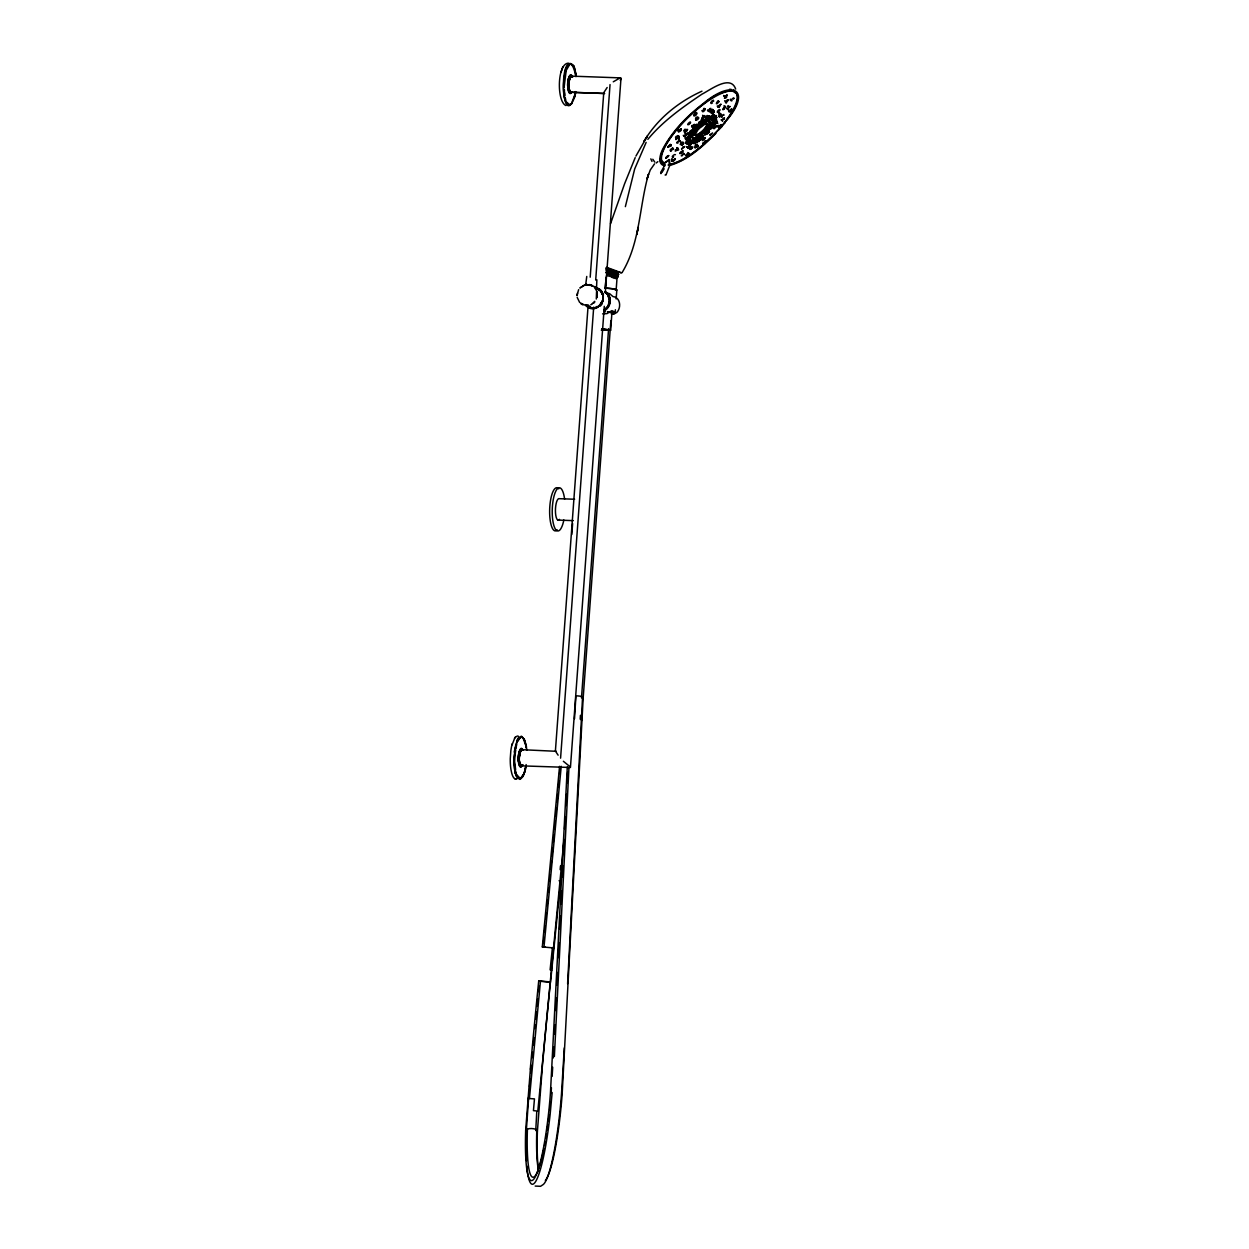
<?xml version="1.0" encoding="UTF-8"?>
<svg xmlns="http://www.w3.org/2000/svg" width="1249" height="1249" viewBox="0 0 1249 1249"><rect width="100%" height="100%" fill="white"/><g stroke="black" fill="none" stroke-linecap="round" stroke-linejoin="round"><path stroke-width="1.5" d="M604.297 306.333L570.434 767.479L521.379 765.856C517.195 762.327 519.506 749.338 522.55 749.962M604.219 93.488L570.84 92.301C567.561 88.382 567.78 79.811 571.433 76.127L620.534 77.891M521.192 748.416L521.192 748.416A9.352 2.763 -87.9 0 1 522.8 749.915C517.242 747.932 517.445 763.123 520.458 766.558L522.488 765.028A9.352 2.763 -87.9 0 1 522.223 765.699L521.036 767.042A9.352 2.763 -87.9 0 1 520.521 767.073L520.177 766.917A9.352 2.763 -87.9 0 1 518.335 761.094L518.273 760.219L518.335 761.094M604.641 93.503L570.543 92.223L571.745 91.755L570.512 93.472A9.352 2.763 -87.9 0 1 569.809 93.441L569.653 93.347A9.352 2.763 -87.9 0 1 568.873 92.332L568.873 92.332M556.336 751.305L522.051 749.697C518.288 752.117 517.523 766.496 522.691 764.888M568.795 83.324L569.122 89.272L570.543 92.223L569.076 89.069L568.795 83.324L569.841 77.953L571.73 76.189M519.287 759.47L519.334 756.894M704.249 134.236C701.985 132.535 711.384 126.82 707.48 131.754M717.176 126.071L719.611 127.913L717.753 126.508L718.347 125.368M716.801 117.406L715.786 117.125M564.095 87.196L566.219 70.381L570.278 63.527M713.226 118.842C712.071 121.98 717.301 118.499 716.27 117.016M515.759 748.776L516.743 744.451M596.881 279.776L596.538 287.613L595.242 287.301M557.632 972.471L557.054 985.32M558.303 957.608L558.974 942.605M567.608 983.697L582.565 696.833A5.964 1.233 3.5 0 0 575.914 695.834L574.524 718.69M559.583 929.147L560.208 915.689M556.461 997.951L555.836 1010.582M560.754 904.167L561.41 890.74M701.829 110.677L703.452 110.615M562.066 877.282L562.659 865.651M563.346 852.068L563.939 840.452M730.134 100.029L730.384 99.155M567.296 766.948L550.434 1093.016A79.28 11.085 -84.8 0 1 534.416 1178.307A79.28 11.085 -84.8 0 1 525.673 1130.22L530.388 1069.003M526.266 1131.61L529.03 1092.204M535.743 1130.61L536.758 1111.985M538.303 1168.315A79.28 11.1 -84.8 0 1 537.398 1131.282L542.113 1070.065M564.564 828.836L565.173 817.236M554.587 1034.156L555.087 1025.023M565.797 805.746L566.422 794.395M568.919 768.213L554.369 1056.513M695.193 140.372L694.288 141.278L693.882 140.138M567.046 783.154L567.686 772.023M714.241 114.643L713.491 116.079M552.136 1076.404L552.683 1067.208M553.229 1058.012L553.885 1046.959M610.886 320.571L583.189 697.629L562.159 1094.077A79.28 11.1 -84.8 0 1 545.345 1180.446M564.298 1047.895L561.504 1093.687A82.856 11.584 -84.8 0 1 543.128 1184.598L540.552 1186.3L535.181 1186.066M580.192 719.19L580.426 715.318M551.074 1093.406L551.433 1087.738M670.088 146.43L670.869 144.759M576.944 295.388L578.646 289.643M696.567 140.122L697.051 138.592L695.334 138.967M718.237 112.223C715.552 113.269 719.205 108.241 720.158 109.803M568.592 89.194C568.357 85.962 567.827 74.113 572.354 76.767A9.352 2.763 -87.9 0 0 571.339 75.018L570.387 74.893A9.352 2.763 -87.9 0 0 569.622 75.674L569.622 75.689M605.265 288.207L606.077 277.278L605.265 288.207A8.103 0.968 4.2 0 1 614.086 289.097A8.103 0.968 4.2 0 1 615.32 290.283M601.612 330.22L610.652 330.189L611.916 312.906L607.545 311.891L608.544 311.985A8.103 0.968 4.2 0 1 614.227 313.124A8.103 0.968 4.2 0 1 611.776 313.889M588.06 306.317L555.399 751.024L558.116 755.177M590.199 277.2L603.751 92.707L607.155 87.508M571.808 534.478L572.62 523.55M560.582 758.159L593.697 307.16M595.695 280.073L610.043 84.589M605.297 292.703L620.987 78.297A5.792 1.702 -40.7 0 0 620.113 77.875L613.275 81.809M581.488 697.91L608.606 328.628M616.163 289.862L617.225 275.373M615.117 313.358L615.382 309.752M616.163 298.933L616.834 289.909M723.015 109.787L725.435 106.508L724.654 108.476M575.367 91.645L575.211 93.534L575.524 91.599M563.986 839.5L537.819 1111.095L533.448 1110.626L534.463 1098.886L527.781 1098.433M572.011 76.392L569.966 77.61L568.763 83.886M521.879 749.697L520.13 752.179L519.303 757.456M529.451 1098.495L540.458 981.292L538.834 980.902L550.559 981.964L560.707 881.06L559.068 880.748M559.568 766.34L542.316 946.929L554.041 947.975L552.417 947.554L550.122 969.802L551.746 970.239M558.428 786.823L558.928 781.109M559.614 773.49L560.13 767.776M561.238 766.293L543.955 947.351M675.803 138.795C685.56 130.552 670.338 145.821 677.942 136.344M700.47 124.354C696.536 123.932 705.123 116.781 703.983 120.856M529.514 1086.521L530.216 1078.839M530.731 1073.078L531.418 1065.413M515.259 753.709L515.696 750.04M555.259 821.405L554.54 829.055M555.789 815.628L556.492 807.947M557.023 802.17L557.725 794.489M552.152 1092.516L550.153 1114.28A82.871 11.584 -84.8 0 1 537.148 1178.634A82.871 11.584 -84.8 0 1 526.766 1166.066M532.121 1057.731L532.62 1052.267M533.307 1044.976L533.994 1037.685M552.027 855.706L552.745 848.087M553.276 842.372L553.994 834.754M560.145 869.601L560.504 865.885M571.527 92.426L570.902 92.926C566.109 91.224 566.671 75.065 572.058 76.095A8.353 2.311 89.7 0 1 572.448 76.876L571.87 76.33M534.837 1028.567L535.212 1024.851M535.743 1019.278L536.477 1011.831M537.008 1006.257L537.741 998.81M548.498 892.161L548.873 888.32M549.607 880.639L550.169 874.878M550.731 869.117L551.465 861.451M538.46 991.565L539.006 986.148M545.844 918.764L546.422 913.05M547.171 905.463L547.733 899.764M713.694 101.122C713.21 98.156 708.667 105.665 712.523 102.902M543.409 942.995L543.971 937.437M544.533 931.879L545.095 926.305M660.612 172.518L661.564 172.674M704.061 111.27C699.456 113.503 706.887 107.367 703.624 108.569M687.434 140.31L690.51 136.937L690.104 138.858L687.434 140.31L690.947 136.812L690.104 138.858M724.498 117.906L723.967 119.186M577.241 295.529L577.538 293M713.507 126.008C710.041 124.541 709.073 132.831 713.507 126.008L709.978 128.6L711.665 126.211M677.114 148.772L675.147 150.973L676.911 150.411M574.993 96.111C561.441 133.565 558.287 48.071 573.837 66.056A20.64 6.104 -87.9 0 1 575.18 70.569L575.82 74.659M514.182 752.117L517.445 739.377M686.154 135.766C689.51 131.66 681.439 136.563 684.952 136.578M515.337 749.868L514.619 761.406L515.618 769.649M685.092 138.733L685.139 138.311A3.232 0.999 -42.1 0 1 685.264 138.046M525.564 769.072L523.55 775.332A20.687 6.104 -87.9 0 1 521.707 777.83A36.049 11.912 61.5 0 1 520.536 778.392C510.029 772.257 514.416 752.569 516.867 741.89A15.238 3.56 -82.5 0 1 518.257 739.002L521.145 736.816A21.03 6.214 -87.9 0 1 522.285 737.222M730.119 106.524L728.948 106.54M568.826 82.887L569.044 81.169M519.365 756.441L519.74 753.818M525.751 766.355L525.204 769.134M526.141 764.575L525.751 767.027A21.374 6.307 -87.9 0 1 525.298 769.368M706.981 118.717C709.526 117.453 705.092 118.561 707.168 118.702M520.942 765.653L518.975 759.267L520.365 750.696M605.297 291.907C611.979 296.029 610.714 306.723 603.907 309.986L608.497 305.724M687.793 144.306L688.23 143.135M695.131 113.581L694.538 114.221C697.769 111.036 691.665 116.438 695.053 115.86L695.834 115.22M715.755 120.326L712.633 123.776L714.756 122.98M713.148 122.574C711.977 126.133 719.44 118.671 714.959 120.778M526.079 766.761L526.266 765.59M690.322 134.798L693.273 133.534L693.929 131.332A3.013 0.906 -44 0 0 691.774 132.425L689.651 135.392A3.013 0.906 -44 0 0 692.04 134.611L693.648 131.754L690.322 134.798L693.663 132.019L692.149 134.595M712.367 109.959L714.178 112.035L712.633 109.428L714.178 112.035L712.164 113.628L713.413 110.177L711.056 113.113L712.18 112.878M672.992 156.906C670.572 157.811 674.366 153.596 675.459 154.704M684.53 146.914L683.016 146.789L681.829 149.053M669.167 164.478L669.152 161.948M709.479 118.436L709.916 119.233M604.126 310.33A9.055 8.571 -64.4 0 0 605.765 309.284L608.981 305.224L609.855 302.086A10.414 9.883 -64.7 0 0 608.122 294.78L605.468 292.172M708.823 122.511L709.026 121.294M669.932 164.837L669.526 160.637M698.191 135.376L696.13 135.891L697.551 136.141L703.843 131.051L708.308 125.134L707.871 123.807M709.854 123.729L709.385 121.34M707.512 125.774L707.215 124.603L708.464 124.291M720.626 125.618C723.577 122.183 715.974 128.35 719.58 126.93M597.272 297.449L597.038 291.501L594.352 287.161M697.801 139.388L701.938 134.892M575.164 95.111L575.836 92.145M609.653 303.382L609.902 302.086M690.4 141.449C690.447 137.499 684.311 146.648 689.198 142.808C693.601 139.014 686.497 140.794 687.403 143.854M693.101 132.363L689.167 135.298M727.792 100.997L727.761 99.701M625.359 206.647L634.695 168.927L646.139 142.402M574.993 94.737L574.197 98.078M694.897 125.072C694.866 122.34 689.807 128.147 693.023 126.914M724.404 98.093L727.105 94.815M574.915 94.549L571.433 103.714L569.294 105.119L567.889 104.651C557.163 96.095 568.279 39.359 575.93 76.657M697.332 117.843L695.958 120.232L697.582 118.998M729.869 106.555L727.246 108.928L728.651 108.257M566 68.258L565.094 71.271M621.018 78.671L620.285 80.42M679.862 141.043L678.613 140.903M697.676 124.244A3.232 1.093 -43.5 0 1 697.785 124.713L697.707 125.025A3.232 1.093 -43.5 0 1 697.567 125.4M515.728 744.982L513.963 760.173L515.509 773.131A21.374 6.307 -87.9 0 0 516.352 775.629M718.878 101.637C718.237 98.609 714.163 106.602 718.097 102.808M561.066 72.38L562.737 67.04M596.304 299.026L596.554 291.579M687.621 129.396L686.482 131.27M700.002 140.122L697.254 141.73L697.192 142.917M713.835 115.579L713.429 114.284L709.682 118.28M511.871 744.841L512.152 743.811M695.193 128.85L695.459 129.865M716.442 126.243C710.837 129.147 716.099 127.898 715.146 127.851M569.294 79.827L569.606 78.64M519.818 753.381L520.146 752.21M726.606 97.609L726.091 96.735M693.991 126.945L693.804 126.102M687.762 136.781L685.951 139.185L686.653 139.982M716.504 115.657L714.069 116.454M717.504 122.293L716.223 122.293M693.835 115.704L694.085 114.892M719.002 101.84L718.269 100.919M693.773 142.729L692.118 143.011L696.63 138.483M608.856 304.459L609.528 299.495L607.81 294.92L609.59 300.759L607.654 306.692M610.527 223.743L624.609 183.744L635.195 157.639M681.767 145.274L681.704 144.166M696.442 126.68L695.037 129.022L697.957 126.336L694.959 126.992L696.13 126.805M727.215 101.559C724.123 105.494 725.716 99.171 728.245 99.936M700.83 123.167L700.783 124.635M678.113 131.442L680.627 129.1M660.783 172.549L660.924 173.658M701.001 123.604C702.859 126.18 705.95 117.422 701.189 122.605M670.978 145.477L670.635 144.712L668.777 145.696M685.498 143.26C685.326 141.199 691.415 136.859 690.151 140.403M603.002 301.665L603.345 293.89M703.733 121.2C693.617 129.818 712.445 113.831 700.908 124.806M524.096 773.318A21.03 6.214 -87.9 0 0 524.986 770.383A21.374 6.307 -87.9 0 1 524.127 773.459L520.646 778.97A20.14 6.151 65.8 0 1 519.428 779.298L516.102 775.816M681.704 143.916L682.282 143.292L682.563 144.462L682.282 143.292M689.073 133.424L688.667 135.111M685.904 155.282L685.842 155.906M681.298 130.037L681.158 129.006M517.07 742.406L517.398 741.547M733.46 98.999L733.975 98.062M690.369 137.249L691.103 135.876M711.259 123.432L714.334 119.436L713.226 120.435M682.313 144.541L682.906 143.932L680.112 141.48M712.523 132.878L709.729 135.157L711.555 133.986M694.475 146.96L698.097 145.477L697.629 146.305M686.013 139.045L686.341 140.278L688.261 139.263M723.983 115.251C724.342 112.316 719.33 118.952 722.328 116.891M668.855 147.241L667.762 147.288L669.979 144.868M665.873 157.296L666.42 158.233M669.714 165.555L666.139 174.517M698.784 141.668L699.768 140.122L698.909 140.388M721.219 114.424C721.173 111.489 716.27 119.326 720.251 115.626M702.609 135.735L701.86 134.923L699.518 136.703M697.41 127.367L698.285 124.869L696.099 125.446M697.145 139.326L697.567 139.42A3.013 0.906 -43.8 0 1 696.005 142.167L693.226 143.588A3.013 0.906 -43.8 0 1 693.944 141.746L697.051 138.592M706.7 119.81C708.776 122.449 713.054 113.003 706.122 119.966C706.762 124.119 713.507 113.206 707.558 118.405M692.711 140.825L692.414 140.029L690.182 141.184M691.087 146.742L689.292 148.709L689.401 147.866M704.561 116.781C705.638 112.613 699.143 120.419 703.39 117.859M705.045 131.629L705.872 131.91M711.306 116.329L712.305 116.422L710.978 118.702L713.71 115.845L710.806 116.657M569.138 76.564L569.466 75.939M704.936 142.043L705.139 140.794M679.159 136.641L678.066 138.264M711.493 122.808L712.726 123.276M731.289 109.974L731.539 108.882L728.916 111.848M686.95 134.736L686.716 133.846M672.165 160.887L675.069 159.326M523.69 774.115L520.396 778.533M569.731 78.281L569.981 77.657M518.085 741.141L518.772 739.751M601.831 302.555L602.361 301.399A10.164 9.633 -64.7 0 1 600.379 304.647L602.33 301.399A10.117 9.602 -64.7 0 1 601.144 303.632L600.379 304.615M711.134 118.249L711.056 119.561L714.693 116.016M668.199 146.289L667.762 147.288M712.554 110.146L713.757 110.599M719.892 115.548L721.048 115.798L720.47 116.407M679.784 153.486L683.219 150.723M522.363 765.215L521.286 766.34L520.162 765.465A8.571 2.529 -87.9 0 1 519.662 764.294L518.991 759.782M635.928 156.078L647.404 136.032L643.781 141.699C657.021 119.123 678.285 101.872 701.969 91.177M698.831 122.605L699.409 121.59M686.919 142.698L686.809 144.072L688.277 143.463A3.013 0.89 -43.8 0 0 690.603 141.106L690.713 139.716L689.229 140.341A3.013 0.89 -43.8 0 0 686.919 142.714L688.839 140.575M709.276 115.72C707.605 115.876 703.562 120.294 705.919 120.529M609.044 304.537L607.81 306.801M715.88 115.408L712.539 118.202L712.008 120.294M716.489 118.046C717.223 113.097 708.667 125.197 715.927 118.702L714.818 119.108M705.607 131.239L704.889 132.004M693.944 127.679L693.585 129.193L694.663 129.287M677.489 136.047L679.378 137.874L677.739 135.563M687.512 155.095L688.73 153.877M602.19 302.742L597.771 307.379L590.34 308.113A10.57 10.023 -64.7 0 1 587.046 306.317L586.124 305.443M622.143 272.501C640.237 242.665 639.16 206.788 648.512 174.204L647.044 178.794L650.261 169.989L654.538 163.884M712.867 125.322L713.351 123.792C709.338 124.073 706.715 131.691 712.008 126.883M712.648 125.197L712.648 123.963M683.734 130.739L685.061 129.131M713.038 112.878L712.648 111.895L713.585 112.316M691.821 125.54L691.649 126.758M690.229 123.542C692.305 118.733 684.405 126.68 689.339 124.322M715.849 121.496L715.974 120.388M671.244 159.919L671.915 159.045M707.824 130.989L708.526 129.834M617.631 274.593L618.583 274.561L606.998 269.893M708.308 132.394L709.057 130.786A3.013 0.906 -44.1 0 0 707.683 130.802L704.545 134.47A3.013 0.906 -43.7 0 0 705.95 134.424C716.099 123.542 696.692 140.715 708.308 132.394L705.31 134.33L707.699 131.317M690.822 134.502C685.81 136.875 692.227 128.163 693.866 131.145M522.519 776.737L523.956 773.615A21.592 6.37 -87.9 0 0 525.673 767.12M695.615 118.28L695.646 119.592M690.072 142.714L690.822 141.933L690.01 142.355M678.675 130.536L678.566 132.082L680.674 130.958M684.077 147.288L684.608 146.461M711.399 117.297L712.086 116.36M718.487 127.07L719.127 126.227M702.25 137.655C700.143 132.644 698.019 145.836 702.375 136.172L699.346 139.794L701.813 138.467M705.014 110.146L704.795 108.975M718.253 106.446L721.141 104.291M716.099 127.086L716.77 125.962M662.095 172.19L664.171 168.802M607.982 306.911L609.637 303.288L609.684 297.965M700.143 122.09L699.612 124.307M661.096 171.722L664.406 165.914L662.251 161.855A50.522 15.144 -43.9 0 1 705.31 102.949A50.522 15.144 -43.9 0 1 732.07 111.442A50.522 15.144 -43.9 0 1 669.667 164.212M695.053 129.069C698.769 123.214 699.908 129.053 694.585 129.99C694.772 125.93 702.172 124.4 696.786 129.037M697.941 126.617L698.16 124.806M518.023 738.94L518.585 738.065M693.492 131.832L692.383 133.331M701.407 122.98L700.455 124.759L707.48 121.059A12.115 3.622 -43.8 0 1 709.198 125.415A3.201 0.859 -44.7 0 0 708.792 125.852M702.172 136.766L700.642 139.154M710.962 102.621L711.633 101.606M708.776 131.894L709.245 131.004L707.746 131.66M677.629 130.302L678.535 129.193M701.657 121.824L702.188 121.809M683.656 142.964L682.407 144.915M723.78 119.108L724.264 117.984L722.25 120.669M689.589 132.956L691.681 131.051M694.179 141.387L693.96 142.714M701.079 123.026L704.608 120.669L701.61 124.51M705.513 118.967L707.855 116.407L709.729 116.235M711.087 116.126L713.647 114.315M689.214 147.398L690.057 147.866L689.713 146.867M726.965 119.639C752.398 86.696 727.589 83.199 703.468 103.979C689.026 115.017 675.974 128.21 666.341 143.697C663.36 149.053 656.006 161.761 665.327 164.852M697.254 141.73L697.816 141.278M708.745 132.972L709.51 131.317L707.059 134.221M723.109 108.71L723.858 107.679M709.807 108.616L708.199 110.786L709.135 111.255M692.087 142.995C694.413 136.937 684.514 149.786 692.82 142.37C692.477 136.219 684.452 151.348 692.914 142.183M711.009 118.436L712.96 116.391M682.75 143.26C684.764 139.357 677.223 146.195 681.564 144.338M514.526 738.128L515.946 736.629M703.905 138.046L703.702 137.203M719.627 117.125L720.064 115.361M709.869 117.609L710.525 116.75M724.404 122.98C753.038 91.364 734.193 77.579 703.577 103.277C687.653 115.532 673.055 130.224 663.375 147.975C660.627 152.643 656.303 164.478 664.874 165.836M726.293 97C729.385 93.285 723.343 96.173 724.826 98.062M714.553 117.984L713.226 120.622L716.583 117.859M719.081 105.338L718.097 107.039L719.362 106.79M696.583 136.516L696.817 135.298M712.149 113.284L713.96 111.317M647.856 139.342C662.86 121.137 682.469 107.336 701.876 94.221C710.478 89.866 730.587 74.175 735.661 89.069M665.936 174.985L665.092 175.016M703.921 117.328L704.717 115.814L703.655 115.814M714.49 117.39C713.179 119.982 714.459 115.423 714.506 117.64M708.87 127.46L708.573 128.46M713.398 121.575C710.79 125.79 718.612 119.28 715.302 118.874M514.775 737.972L511.7 745.84A21.608 6.37 -87.9 0 0 510.841 750.696L510.263 758.705A21.608 6.37 -87.9 0 0 511.044 770.04L511.731 773.162A21.608 6.37 -87.9 0 0 513.948 778.049L515.197 778.986M714.584 127.195L714.038 128.834M602.018 304.163L600.207 306.177M713.647 118.561L715.974 116.953L713.163 119.795M710.572 126.742L711.259 125.79L709.557 129.131A3.013 0.89 -43.7 0 0 711.711 128.038L713.601 124.791A3.013 0.906 -44 0 0 711.462 125.852L709.838 126.071M707.059 125.415L708.308 125.134M715.63 122.87L714.959 124.744M707.761 124.853C705.139 121.2 701.298 129.256 698.769 127.46L697.598 128.647C699.659 129.927 691.837 135.985 697.098 135.829M674.803 159.888L675.381 158.748M725.076 122.792L718.628 129.818M696.567 130.271L698.441 128.116M719.908 106.274L720.564 104.245M683.687 154.533C685.732 151.223 678.488 157.593 682.532 155.516M695.943 119.42L698.363 117.265L698.847 118.187M672.805 160.122L672.165 161.293L673.508 160.918M714.272 121.809L713.507 122.745L714.272 122.074M676.974 142.386L679.066 140.669M688.043 140.981C687.215 142.324 689.573 140.512 687.668 140.185M571.73 92.051L569.981 92.395L568.982 89.678M714.381 116.719C707.34 124.713 711.743 113.3 714.569 116.298M692.227 148.1C694.99 144.275 687.137 150.598 691.009 149.177M696.364 114.627L697.083 113.05L695.631 113.269M681.517 144.712L683.531 143.104M716.504 123.417L717.394 121.653L715.396 124.354M695.49 128.366L696.817 127.008M722.187 126.336L705.092 142.995M692.071 141.808L690.354 143.479M689.885 146.882C692.836 143.042 684.936 149.115 688.652 147.928M697.863 124.791L693.585 129.193M683.234 144.103L682.282 144.837M686.294 138.545L690.197 135.501L690.869 136.484M720.048 116.11L721.813 115.236M518.21 739.689L521.145 737.269M688.855 147.944L691.04 146.476M677.489 149.911L678.269 148.615L677.208 147.585M698.394 138.077L698.691 139.201M727.433 106.399L728.245 105.603M731.102 109.912L731.727 109.006M514.916 737.613L516.087 736.598M698.129 129.006L699.331 127.82M707.715 118.561L706.388 120.934L709.51 118.92M599.379 305.271L598.521 306.208A10.117 9.602 -64.7 0 0 599.458 305.505M702.797 110.552L705.342 108.85M719.689 110.63L717.66 112.457M703.827 139.685L705.029 138.42M657.848 161.636L656.256 163.01M701.173 121.012L704.217 119.966M691.103 131.723L690.791 133.097M677.301 150.333L678.145 149.427L676.833 147.647L677.582 148.444M606.265 308.878L607.201 307.957L603.938 310.345M690.713 142.495L689.292 144.9L690.853 144.416M702.781 139.279L705.061 137.655L702.203 140.153M715.911 133.331C702.609 146.617 687.887 160.247 669.433 165.586M594.743 301.321L592.338 303.523M669.105 160.684L669.417 159.607M698.378 129.49L699.674 128.054L698.769 127.46M722.265 119.607L723.436 118.405M713.663 118.265L715.24 117.141M729.869 111.551L730.774 110.646M683.578 147.804L681.532 148.959M713.897 126.477L714.959 125.493M670.416 149.942L671.353 149.021M593.775 303.132L594.727 302.18M686.263 154.954L687.122 154.111M689.901 132.628L690.806 131.738M579.817 287.973L584.813 284.819L592.229 285.568M682.781 151.441L681.829 151.238M713.398 100.342L712.242 100.982M715.037 120.263C705.997 131.488 722.187 115.782 714.974 121.247L715.833 118.811M692.211 142.62L694.897 141.543M697.66 145.384L694.944 147.913L696.411 147.273M690.385 146.851L691.649 148.725L689.651 146.601M705.669 132.394L706.325 131.551M681.127 151.644L679.956 153.299L681.205 152.909M672.446 149.786C675.584 145.93 667.419 151.207 671.228 150.645M570.965 104.385L571.808 103.62M686.06 131.379C690.26 127.663 682.61 130.318 684.952 131.988M678.02 141.387L676.739 142.995L678.098 142.932M700.314 137.249L702.719 135.641A3.013 0.906 -43.9 0 1 702.531 137.499L699.346 139.982A3.013 0.906 -43.7 0 1 698.972 138.967L700.923 137.14M695.412 142.776C701.501 136.531 689.854 144.431 695.412 142.776L693.788 142.823L697.317 139.997M684.78 130.692L686.138 129.49M702.016 122.34L703.437 121.215M701.282 124.666L699.471 126.243A12.115 3.622 -43.8 0 0 692.258 135.907A12.115 3.622 -43.8 0 0 696.239 137.671L699.299 135.876A12.115 3.622 -43.8 0 0 709.198 125.415M696.099 117.687L697.254 116.828M673.898 160.309L672.165 161.293M712.945 111.676L713.273 112.863M706.388 130.599L708.448 129.677M696.13 135.891L697.832 134.892M719.861 115.767L718.753 112.988L720.283 115.517M689.979 131.207L690.978 130.442M698.035 119.373L695.724 120.185M705.154 143.338C694.116 152.316 682.5 162.401 668.106 165.024M699.893 138.67L701.189 137.203M686.794 154.33L688.792 153.346M675.928 149.724L678.066 148.459M691.025 141.683C685.92 146.086 693.866 142.651 691.603 141.34M667.403 157.436L668.683 155.579L665.795 158.295M580.551 287.692L584.235 285.397M719.549 126.727L718.706 127.367M520.318 750.196L522.457 749.509M700.611 126.102L701.86 125.15M688.683 137.562L689.776 136.859M697.504 139.919L698.503 139.263M710.868 125.056L711.665 124.494M691.587 132.488L693.023 131.77M621.69 272.891L606.514 267.302M732.055 100.701C729.494 102.356 733.116 96.532 733.788 98.546M695.927 129.662L698.472 126.539L697.426 126.571M723.733 106.04L724.748 105.743M669.074 159.56L663.859 163.588L668.371 160.465M713.803 119.467L712.367 120.326M525.673 1130.22L527.437 1129.034A5.933 2.201 1.9 0 1 536.82 1129.877L537.398 1131.282M703.671 143.12L702.656 143.463L705.841 140.669M724.217 109.131L722.89 109.428M708.402 117.984L709.822 117.468M672.758 157.249L673.648 156.703M712.836 116.469L714.537 115.892M679.284 129.927L680.44 129.178A1.983 0.781 -41.5 0 1 681.314 129.553M691.509 141.84L693.101 141.746M604.313 310.642C611.651 307.238 612.525 295.529 605.219 291.61M667.044 156.219L668.683 155.579M684.78 133.596L686.138 133.206M704.982 137.593L702.422 140.606M709.822 128.147L708.714 128.6M711.087 111.692L710.088 111.91M694.147 142.261L695.022 141.777M590.746 304.803L592.088 304.069M696.411 145.071L697.332 144.853M689.292 139.217L685.482 143.026L687.293 142.886M709.9 108.601C712.289 107.367 710.135 111.067 708.917 111.145M703.203 118.233L701.673 118.468M687.684 142.87L686.154 143.526M517.07 778.783L516.259 779.064M695.006 112.426L696.208 112.332M688.371 144.603L687.934 144.369A3.138 1.14 -25.5 0 1 688.137 143.292M696.13 129.287L695.068 129.318M670.604 151.113L671.462 150.739M688.074 153.44L689.026 153.299M685.482 131.926L684.218 132.019M689.62 135.766L690.619 135.548M696.489 137.499L693.101 138.077M680.143 153.596L680.955 153.284M674.413 158.888L675.241 158.576M616.335 277.762L607.717 273.953M586.765 276.451L585.703 284.71L590.715 284.881L589.419 284.553M542.316 946.929L545.22 946.742M676.146 138.296C673.617 136.453 679.643 134.314 678.832 138.701M585.922 284.616L586.187 284.553M549.841 982.151L540.458 981.292M705.014 123.479L706.684 123.698L706.388 125.915A8.103 2.42 -43.9 0 1 698.456 134.065L695.084 134.954M708.48 121.044C701.329 123.417 693.554 129.88 692.43 137.546M589.075 305.521L586.499 305.771M617.709 274.343L618.692 274.405L606.53 269.456M692.118 142.058L691.462 142.011A3.185 0.89 -41.5 0 1 691.384 141.761M569.997 104.932L566.749 102.231M565.953 105.54C556.554 101.825 557.085 63.153 568.467 63.184M521.598 736.988L522.894 737.581M617.662 273.687L605.796 268.722M517.07 736.036L518.335 736.207M588.248 305.115L584.485 304.975L580.738 303.101M570.84 63.777L573.837 65.916L576.164 74.971M693.648 129.615L694.444 129.599M706.622 133.705L705.014 133.596M617.818 272.048L606.108 267.723M574.618 499.241L559.411 498.694A10.804 3.185 -87.9 0 0 555.43 510.732A10.804 3.185 -87.9 0 0 559.505 519.381M557.85 520.084L573.307 520.63M606.608 270.096L611.948 270.471M606.514 270.596L617.552 274.718M601.706 328.83L610.652 330.189M601.924 328.877L610.308 330.064L601.3 330.142M614.851 275.373L617.022 276.529L606.717 272.282L615.804 275.467M605.437 292.594L609.668 293.702L612.9 296.513C620.831 297.527 621.393 308.175 616.538 312.812L611.869 310.611L606.983 313.624L602.58 313.842M591.542 307.832L593.946 307.925A10.117 9.602 -64.7 0 1 591.448 307.863A10.133 9.602 -64.7 0 0 595.242 307.832M515.79 779.017L514.604 778.595M616.725 277.512L617.677 277.559L605.984 272.797M522.41 749.884L522.472 749.9A8.727 2.576 -87.9 0 0 518.491 758.205A8.727 2.576 -87.9 0 0 522.191 765.169L522.285 765.325M615.133 272.641L613.556 272.017M616.756 277.262L617.74 277.309L606.171 272.579M617.006 274.358L605.921 270.065M611.011 273.859L612.4 274.046M519.927 778.595L516.867 775.176M610.09 274.265L611.354 274.452M613.462 270.658L616.132 271.158M606.514 275.529L610.792 276.513M616.678 275.951L618.13 276.138L607.951 271.876M691.915 136.984L692.758 137.14M596.132 287.504L590.855 284.944M616.397 275.623L618.193 275.873L608.107 271.626M664.249 162.713L660.534 160.231A50.631 15.207 -43.9 0 1 659.972 158.842M620.956 272.766L617.24 271.704M594.727 287.411C612.65 290.127 598.646 318.308 585.656 305.443M606.124 271.751L608.076 272.438M713.96 115.938L712.976 118.14L710.884 118.796M612.229 277.028L613.524 277.497M611.464 277.184L615.851 278.652M590.293 307.582L589.153 307.16L590.387 307.551A10.117 9.602 -64.7 0 1 586.234 305.037A10.164 9.633 -64.7 0 0 590.246 307.613M597.678 288.862L596.554 288.425A10.133 9.602 -64.7 0 1 600.535 304.694M612.26 272.36L614.196 273.125M661.205 161.199L660.096 160.684M596.819 288.051L601.034 290.689L602.767 294.03M596.554 288.784L597.615 289.222M616.257 274.327L617.162 274.796M582.783 304.897L580.598 303.523M591.48 285.631L592.51 286.286M711.024 126.43L710.259 125.93L711.384 125.993M678.847 139.794L682.563 144.462M728.37 110.646L730.103 111.926M598.724 289.549L599.692 290.252M721.048 119.826L722.734 121.137M719.096 107.492L717.254 106.056L718.019 106.836M707.48 110.162L709.198 111.52M707.621 110.38L709.307 111.707M683.25 135.36L685.077 136.89M694.288 141.278L693.601 140.622L694.647 141.137M518.07 778.299L517.008 776.94M563.377 761.281L570.2 766.855M723.624 95.486L725.763 97.797L723.92 95.814M694.959 145.056L697.036 147.304M724.623 100.747L726.465 102.824M690.681 146.633L692.149 148.288M702.578 115.251L704.171 117.078M682.969 152.706L684.624 154.611M672.024 158.951L673.726 160.965M716.348 121.746L717.769 123.495M600.55 291.079L601.3 292.016A9.945 9.43 -64.7 0 1 602.424 294.139A10.117 9.602 -64.7 0 0 600.535 290.892M654.788 162.105L652.821 159.263M687.824 152.55L689.261 154.376M579.677 302.492L577.147 297.324M581.175 719.705L581.8 720.517M677.348 148.038L678.691 149.849M672.446 147.741L673.711 149.443M678.566 139.342L680.237 141.621M523.003 737.862L525.86 745.606M709.963 125.681L710.478 126.461M517.476 739.377A21.592 6.37 -87.9 0 1 518.616 737.581L521.442 736.207L524.237 739.314M670.323 144.275L671.337 145.914M711.103 109.959L712.57 112.379M712.508 110.209L713.835 112.472M719.299 112.566L720.735 115.142L719.44 112.816M650.823 158.857L651.962 161.386M524.502 739.845L526.016 744.685M733.803 89.959L734.318 91.442M565.875 100.482L565.126 97.235M514.947 772.319L515.244 773.287M515.572 770.82L515.915 772.788M526.313 745.825L526.797 750.321M526.204 747.823L525.813 745.231A21.701 6.401 -87.9 0 0 525.095 742.234L524.892 741.235A21.592 6.37 -87.9 0 0 523.987 738.924M565.094 95.424L564.72 92.66M575.57 73.956L575.82 75.939M564.376 89.694L564.501 91.552M603.751 92.707L603.767 93.082A5.792 1.702 -40.7 0 0 603.923 93.347M609.731 299.51L609.809 300.79M516.196 775.848A21.592 6.37 -87.9 0 1 515.322 773.334M526.001 746.402A20.968 2.311 86.6 0 1 526.141 747.573M518.304 760.532A9.352 2.763 -87.9 0 1 521.02 748.463M522.894 764.888A8.727 2.576 -87.9 0 1 519.6 763.935A8.727 2.576 -87.9 0 1 519.693 752.71A8.727 2.576 -87.9 0 1 523.019 749.931M568.732 92.02A9.352 2.763 -87.9 0 1 567.733 86.4L567.733 83.839L567.717 85.838L567.717 84.667A9.352 2.763 -87.9 0 1 568.233 79.593L568.576 78.141A9.352 2.763 -87.9 0 1 568.998 76.907M572.058 91.895A8.727 2.576 -87.9 0 1 568.888 89.553A8.727 2.576 -87.9 0 1 569.388 78.297A8.727 2.576 -87.9 0 1 572.745 76.892M571.496 91.864A8.727 2.576 -87.9 0 1 568.326 89.522A8.727 2.576 -87.9 0 1 568.841 78.281A8.727 2.576 -87.9 0 1 572.183 76.876M598.521 290.002A9.446 8.962 -64.7 0 1 599.426 290.674M601.55 293.312A9.446 8.962 -64.7 0 1 602.018 294.358M601.94 301.243A9.446 8.962 -64.7 0 1 601.44 302.32M600.816 303.335A9.446 8.962 -64.7 0 1 600.082 304.256M597.303 306.395A9.446 8.962 -64.7 0 1 596.241 306.864M590.652 307.035A9.446 8.962 -64.7 0 1 589.606 306.63M604.516 311.688A8.103 0.968 4.2 0 1 605.515 311.735M607.639 311.813A8.774 1.062 4.2 0 1 614.883 313.156A8.774 1.062 4.2 0 1 611.354 313.999M605.031 288.113A8.774 1.062 4.2 0 1 614.586 289.081A8.774 1.062 4.2 0 1 615.929 290.361M599.629 305.583A10.133 9.602 -64.7 0 1 596.429 307.488M590.434 307.66A10.133 9.602 -64.7 0 1 588.248 306.661M587.28 305.943A10.133 9.602 -64.7 0 1 586.406 305.115M597.459 306.832A9.945 9.43 -64.7 0 1 596.335 307.316M600.55 290.861A10.164 9.633 -64.7 0 1 602.767 300.182M599.473 305.537A10.164 9.633 -64.7 0 1 598.474 306.302M595.07 307.8A10.164 9.633 -64.7 0 1 591.417 307.894M542.004 1070.065A1212.638 169.645 -84.8 0 1 550.45 981.886M530.279 1068.988A1212.592 169.645 -84.8 0 1 538.725 980.824M526.391 1160.696A82.871 11.584 -84.8 0 1 526.266 1131.61M550.341 1102.399A75.721 10.585 -84.8 0 1 549.638 1109.627M549.045 1115.123A75.721 10.585 -84.8 0 1 548.342 1120.899M547.858 1124.725A75.721 10.585 -84.8 0 1 547.078 1130.283M546.5 1134.061A75.721 10.585 -84.8 0 1 545.875 1137.964M545.22 1141.773A75.721 10.585 -84.8 0 1 544.548 1145.427M543.861 1148.908A75.721 10.585 -84.8 0 1 527.421 1129.049M538.741 1171.593A75.721 10.585 -84.8 0 1 536.805 1129.892M693.289 128.023A3.076 1.046 -43.6 0 1 692.711 128.054M687.621 133.409A3.076 1.015 -42.5 0 1 687.715 132.816M733.959 90.709A50.631 15.207 -43.9 0 1 735.442 93.222M729.557 89.272A50.631 15.207 -43.9 0 1 731.336 89.46M705.014 117.531A3.185 1.046 -45.7 0 1 705.435 117.016M704.233 119.514A3.169 1.03 -45.1 0 1 704.202 119.264M706.419 116.11A3.169 1.03 -45.1 0 1 707.293 115.47M699.268 123.604A3.201 1.077 -44.1 0 1 698.769 123.386M701.189 119.779A3.201 1.077 -44.1 0 1 702.172 119.155M693.866 128.756A3.232 1.093 -43.5 0 1 693.023 128.709M696.77 124.213A3.232 1.093 -43.5 0 0 694.319 125.946A3.201 1.093 -43.5 0 0 693.913 126.414M693.054 128.663A3.201 1.093 -43.5 0 1 692.93 128.163M691.805 137.14A12.037 3.606 -43.8 0 1 691.275 136.625M697.473 137.78A3.185 0.843 -42.9 0 1 698.316 136.625M698.691 136.203A3.185 0.843 -42.9 0 1 699.502 135.454M699.893 135.126A3.185 0.843 -42.9 0 1 701.267 134.299M692.602 139.872A3.185 0.874 -41.9 0 1 693.273 139.232M711.181 120.934A3.185 0.906 -46.1 0 1 711.711 120.247M712.554 123.682A3.201 0.859 -44.7 0 0 712.273 123.214A3.216 0.843 -45.2 0 0 711.212 123.62M708.011 127.866A3.201 0.859 -44.7 0 1 707.871 127.71A3.216 0.843 -45.2 0 1 708.011 127.101A3.201 0.859 -44.7 0 1 708.199 126.68M709.916 124.65A3.201 0.859 -44.7 0 1 710.338 124.291M706.278 129.506A3.232 0.827 -44.1 0 1 706.653 129.272M688.137 134.127A3.216 1.062 -43 0 1 688.402 133.081M691.571 130.068A3.216 1.062 -43 0 1 692.118 129.834M692.555 129.771A3.216 1.062 -43 0 1 692.852 129.849M707.215 124.447A8.618 2.576 -43.9 0 1 696.88 135.095M694.491 135.033A8.618 2.576 -43.9 0 1 694.397 133.908M696.427 130.177A8.618 2.576 -43.9 0 1 698.316 128.007M704.733 123.276A8.618 2.576 -43.9 0 1 707.121 123.339M709.401 124.791A11.85 3.544 -43.9 0 1 706.028 129.662M703.015 132.769A11.85 3.544 -43.9 0 1 697.769 136.75M695.193 132.425A8.103 2.42 -43.9 0 1 695.771 131.41M558.756 488.843A21.592 6.37 -87.9 0 0 553.291 490.951L552.589 492.512A21.592 6.37 -87.9 0 0 550.091 519.49A21.592 6.37 -87.9 0 0 557.288 529.904M564.595 499.194A21.592 6.37 -87.9 0 0 555.867 491.044L555.165 492.606A21.592 6.37 -87.9 0 0 553.026 521.879A21.592 6.37 -87.9 0 0 561.394 527.734L562.097 526.172A21.592 6.37 -87.9 0 0 563.845 519.99M603.048 297.746L602.721 300.213A10.117 9.602 -64.7 0 0 602.799 295.201A9.945 9.43 -64.7 0 1 602.986 296.513L603.048 297.746M691.337 136.594L690.166 138.701A3.013 0.906 -43.9 0 1 687.091 140.7L687.98 138.358A3.013 0.906 -43.9 0 1 690.447 136.453L691.337 136.594M568.326 79.062L568.092 80.311L568.326 79.062M638.333 227.302L636.709 234.625L638.333 227.302M706.512 119.389C708.183 121.621 710.837 113.846 706.512 119.389M586.827 284.46L585.734 284.678L586.827 284.46M726.715 108.226L728.604 109.615L726.715 108.226M606.171 293.14L605.187 292.422L607.045 293.968L606.171 293.14M687.543 147.585L686.607 146.601L687.543 147.585M696.63 144.946L696.083 144.228L697.941 146.648L696.63 144.946M599.661 290.065A10.117 9.602 -64.7 0 0 596.507 288.347A10.164 9.633 -64.7 0 1 599.676 290.018M596.257 307.41A10.117 9.602 -64.7 0 0 597.397 306.911A10.164 9.633 -64.7 0 1 596.257 307.441"/></g></svg>
